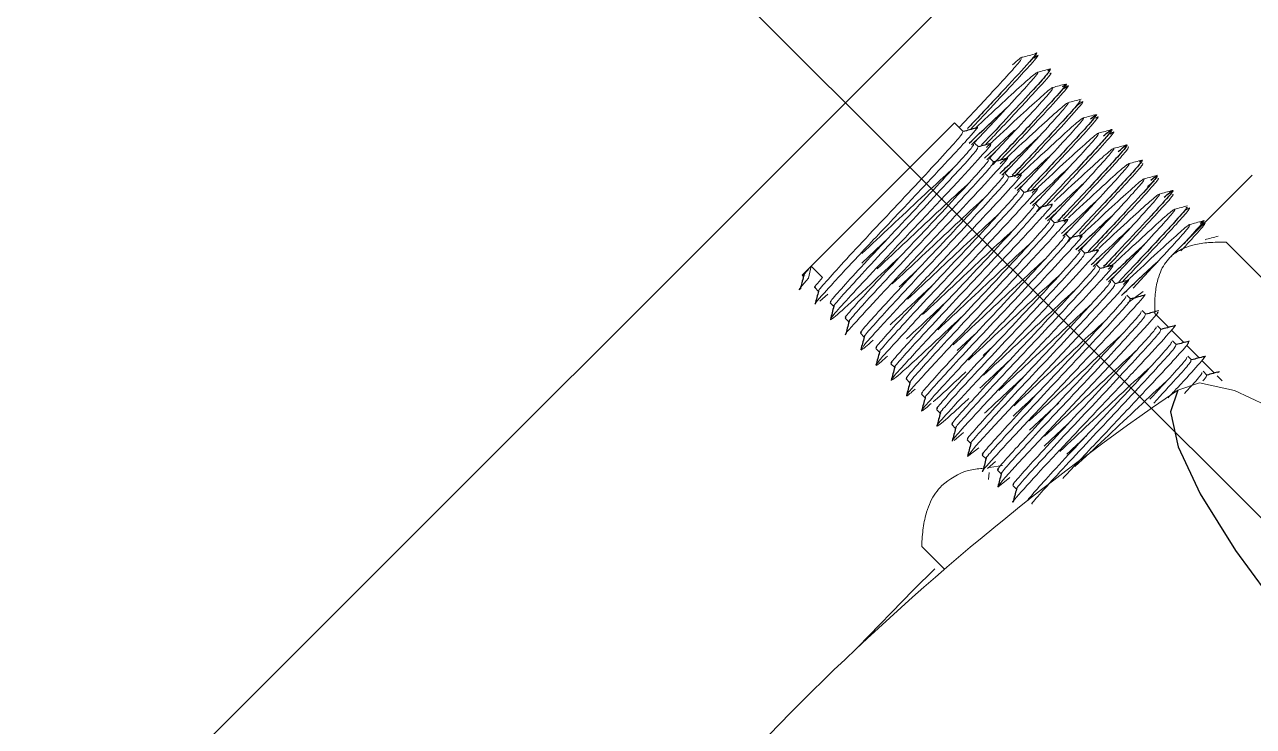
# Model space of a CAD drawing. Header units: millimetres. Extents: x -635 to 515, y -448 to 489.
# Drawn here: x -570.3 to -547.47, y 211.45 to 224.5 of the extents above; entities that cross this region are included whole.
import ezdxf

# ---------------------------------------------------------------- set-up
doc = ezdxf.new("R2010")
doc.units = ezdxf.units.MM

msp = doc.modelspace()

# ---------------------------------------------------------------- linework, layer by layer
msp.add_line((-515.448, 183.452), (-585.112, 253.117))
at = {"color": 144, "linetype": 'Continuous', "lineweight": 18}
for p, q in [((-530.297, 247.799), (-579.794, 198.301)), ((-552.459, 223.093), (-552.934, 222.584)), ((-552.176, 222.81), (-552.659, 222.292)), ((-552.705, 222.265), (-552.536, 222.424)), ((-551.893, 222.527), (-552.377, 222.009)), ((-551.61, 222.244), (-552.083, 221.738)), ((-551.327, 221.961), (-551.811, 221.444)), ((-551.045, 221.678), (-551.528, 221.161)), ((-547.489, 221.699), (-548.999, 220.189)), ((-551.857, 221.416), (-551.69, 221.573)), ((-549.433, 221.488), (-549.314, 221.589)), ((-551.574, 221.133), (-551.405, 221.293)), ((-550.762, 221.396), (-551.245, 220.878)), ((-551.291, 220.85), (-551.12, 221.012)), ((-550.479, 221.113), (-550.962, 220.595)), ((-550.196, 220.83), (-550.679, 220.312)), ((-554.745, 220.065), (-554.246, 220.534)), ((-551.008, 220.568), (-550.84, 220.726)), ((-549.913, 220.547), (-550.386, 220.041)), ((-550.726, 220.285), (-550.549, 220.452)), ((-546.235, 218.71), (-547.977, 220.452)), ((-550.443, 220.002), (-550.266, 220.169)), ((-549.63, 220.264), (-550.114, 219.747)), ((-555.686, 220.007), (-555.733, 219.784)), ((-555.473, 219.795), (-555.686, 220.007)), ((-550.16, 219.719), (-549.991, 219.879)), ((-549.348, 219.981), (-549.702, 219.602)), ((-555.521, 219.357), (-555.371, 219.49)), ((-549.8, 219.329), (-549.518, 219.54)), ((-549.041, 218.87), (-549.3, 219.129)), ((-552.968, 218.443), (-552.651, 218.741)), ((-548.758, 218.588), (-548.996, 218.825)), ((-552.487, 218.347), (-552.295, 218.527)), ((-548.475, 218.305), (-548.707, 218.536)), ((-548.192, 218.022), (-548.429, 218.258)), ((-548.13, 218.027), (-548.114, 218.03)), ((-548.05, 217.879), (-548.143, 217.973)), ((-551.629, 216.958), (-551.085, 217.47)), ((-553.026, 216.771), (-552.856, 216.917)), ((-551.357, 216.666), (-550.918, 217.079)), ((-552.408, 216.247), (-552.26, 216.379)), ((-552.127, 216.303), (-552.371, 216.268)), ((-552.386, 216.044), (-552.375, 216.175)), ((-553.207, 214.376), (-553.63, 214.799))]:
    msp.add_line(p, q, dxfattribs=at)
at = {"color": 7, "linetype": 'Continuous', "lineweight": 25}
for p, q in [((-551.286, 223.636), (-551.239, 223.675)), ((-555.85, 219.843), (-553.021, 222.672)), ((-552.858, 222.508), (-553.021, 222.672)), ((-552.463, 222.012), (-551.908, 222.536)), ((-552.575, 222.225), (-552.646, 222.296)), ((-552.292, 221.943), (-552.363, 222.013)), ((-552.01, 221.66), (-552.08, 221.73)), ((-551.727, 221.377), (-551.797, 221.448)), ((-551.444, 221.094), (-551.515, 221.165)), ((-551.161, 220.811), (-551.232, 220.882)), ((-550.878, 220.528), (-550.949, 220.599)), ((-550.595, 220.246), (-550.666, 220.316)), ((-555.85, 219.843), (-555.828, 219.821)), ((-550.313, 219.963), (-550.383, 220.033)), ((-555.616, 219.609), (-555.546, 219.54)), ((-550.03, 219.68), (-550.1, 219.751)), ((-555.887, 219.584), (-555.888, 219.579)), ((-549.747, 219.397), (-549.818, 219.468)), ((-555.333, 219.326), (-555.264, 219.257)), ((-549.464, 219.114), (-549.535, 219.185)), ((-555.05, 219.043), (-554.981, 218.974)), ((-554.767, 218.761), (-554.698, 218.691)), ((-549.181, 218.831), (-549.252, 218.902)), ((-554.484, 218.478), (-554.415, 218.408)), ((-548.898, 218.549), (-548.969, 218.619)), ((-548.615, 218.266), (-548.686, 218.336)), ((-554.202, 218.195), (-554.132, 218.125)), ((-548.333, 217.983), (-548.403, 218.054)), ((-553.919, 217.912), (-553.849, 217.843)), ((-553.636, 217.629), (-553.567, 217.56)), ((-553.353, 217.346), (-553.284, 217.277)), ((-553.07, 217.064), (-553.001, 216.994)), ((-552.787, 216.781), (-552.718, 216.711)), ((-552.505, 216.498), (-552.435, 216.428)), ((-552.222, 216.215), (-552.152, 216.146)), ((-551.939, 215.932), (-551.869, 215.863))]:
    msp.add_line(p, q, dxfattribs=at)
at = {"color": 144, "linetype": 'Continuous', "lineweight": 18, "flags": 128}
for points in [[(-549.811, 219.725), (-549.788, 219.741), (-549.982, 219.502), (-550.488, 218.953), (-551.194, 218.202), (-551.758, 217.605), (-552.271, 217.056), (-552.623, 216.67), (-552.781, 216.468), (-552.571, 216.634), (-552.571, 216.634)], [(-549.256, 219.15), (-549.236, 219.149), (-549.427, 218.925), (-549.941, 218.367), (-550.65, 217.614), (-551.363, 216.858), (-551.835, 216.349), (-552.127, 216.025), (-552.215, 215.902), (-551.994, 216.078), (-551.994, 216.078)], [(-546.326, 216.92), (-546.949, 217.291), (-547.821, 217.698), (-548.472, 217.838), (-548.873, 217.704)]]:
    msp.add_lwpolyline(points, dxfattribs=at)
at = {"color": 7, "linetype": 'Continuous', "lineweight": 25, "flags": 128}
for points in [[(-548.873, 217.704), (-549.006, 217.303), (-548.866, 216.653), (-548.459, 215.78), (-547.803, 214.725), (-546.926, 213.532), (-545.866, 212.254), (-544.671, 210.947), (-543.391, 209.668), (-542.084, 208.472), (-540.806, 207.413), (-539.613, 206.535), (-538.558, 205.879), (-537.686, 205.472), (-537.035, 205.332), (-536.634, 205.465)], [(-553.386, 214.383), (-553.78, 213.993), (-554.814, 212.928)]]:
    msp.add_lwpolyline(points, dxfattribs=at)
at = {"color": 144, "linetype": 'Continuous', "lineweight": 18}
msp.add_arc((-521.378, 177.419), 48.774, 124.3141, 145.6859, dxfattribs=at)
at = {"color": 7, "linetype": 'Continuous', "lineweight": 25}
for points, knots in [([(-551.519, 223.954), (-551.517, 223.956), (-551.445, 224.013), (-551.645, 223.782), (-552.087, 223.302), (-552.528, 222.831), (-552.752, 222.594), (-552.778, 222.566)], [0, 0, 0, 0, 0.010123, 0.35283, 0.689733, 0.963037, 1, 1, 1, 1]), ([(-551.25, 223.657), (-551.252, 223.645), (-551.255, 223.62), (-551.533, 223.313), (-551.961, 222.85), (-552.336, 222.452), (-552.516, 222.262)], [0, 0, 0, 0, 0.217446, 0.48046, 0.751845, 1, 1, 1, 1]), ([(-551.012, 223.346), (-550.985, 223.367), (-550.891, 223.44), (-551.074, 223.221), (-551.575, 222.677), (-552.064, 222.158), (-552.311, 221.896)], [0, 0, 0, 0, 0.1209257, 0.414668, 0.7043049, 1, 1, 1, 1]), ([(-550.687, 223.089), (-550.699, 223.063), (-550.72, 223.016), (-551.091, 222.613), (-551.514, 222.158), (-551.83, 221.823), (-551.95, 221.697)], [0, 0, 0, 0, 0.298508, 0.561187, 0.834745, 1, 1, 1, 1]), ([(-552.746, 222.295), (-552.497, 222.531), (-552.227, 222.787), (-552.045, 222.955), (-552.031, 222.967)], [0, 0, 0, 0, 0.924139, 1, 1, 1, 1]), ([(-550.497, 222.745), (-550.438, 222.791), (-550.32, 222.882), (-550.524, 222.638), (-550.971, 222.154), (-551.405, 221.69), (-551.648, 221.434), (-551.666, 221.414)], [0, 0, 0, 0, 0.246365, 0.490318, 0.731384, 0.97913, 1, 1, 1, 1]), ([(-552.62, 222.574), (-552.66, 222.563), (-552.74, 222.541), (-552.82, 222.52), (-552.859, 222.51)], [0, 0, 0, 0, 0.505071, 1, 1, 1, 1]), ([(-552.181, 221.729), (-552.145, 221.764), (-551.904, 221.991), (-551.627, 222.253), (-551.472, 222.396), (-551.464, 222.403)], [0, 0, 0, 0, 0.143304, 0.958706, 1, 1, 1, 1]), ([(-550.252, 222.428), (-550.218, 222.457), (-550.116, 222.547), (-550.08, 222.56), (-550.148, 222.464), (-550.349, 222.24), (-550.654, 221.909), (-551.043, 221.492), (-551.338, 221.179), (-551.485, 221.024)], [0, 0, 0, 0, 0.074999, 0.231012, 0.386889, 0.536682, 0.689555, 0.846325, 1, 1, 1, 1]), ([(-552.337, 222.291), (-552.377, 222.28), (-552.457, 222.259), (-552.537, 222.237), (-552.577, 222.227)], [0, 0, 0, 0, 0.504704, 1, 1, 1, 1]), ([(-549.981, 222.136), (-549.925, 222.184), (-549.811, 222.281), (-549.806, 222.258), (-549.925, 222.112), (-550.166, 221.848), (-550.505, 221.481), (-550.834, 221.13), (-551.042, 220.91), (-551.101, 220.848)], [0, 0, 0, 0, 0.15494, 0.314028, 0.470495, 0.621904, 0.779258, 0.938123, 1, 1, 1, 1]), ([(-552.054, 222.008), (-552.095, 221.997), (-552.174, 221.976), (-552.254, 221.954), (-552.294, 221.944)], [0, 0, 0, 0, 0.505332, 1, 1, 1, 1]), ([(-551.897, 221.446), (-551.753, 221.584), (-551.49, 221.832), (-551.282, 222.026), (-551.188, 222.112)], [0, 0, 0, 0, 0.55232, 1, 1, 1, 1]), ([(-549.585, 221.945), (-549.566, 221.96), (-549.507, 222.005), (-549.555, 221.933), (-549.716, 221.747), (-549.997, 221.442), (-550.366, 221.045), (-550.699, 220.691), (-550.894, 220.484), (-550.94, 220.436)], [0, 0, 0, 0, 0.086655, 0.261315, 0.430463, 0.598659, 0.773074, 0.946408, 1, 1, 1, 1]), ([(-551.772, 221.725), (-551.813, 221.714), (-551.892, 221.693), (-551.972, 221.672), (-552.011, 221.661)], [0, 0, 0, 0, 0.507153, 1, 1, 1, 1]), ([(-551.615, 221.164), (-551.571, 221.205), (-551.372, 221.394), (-551.117, 221.635), (-550.945, 221.794), (-550.9, 221.835)], [0, 0, 0, 0, 0.171829, 0.786495, 1, 1, 1, 1]), ([(-549.373, 221.608), (-549.311, 221.656), (-549.187, 221.753), (-549.383, 221.517), (-549.825, 221.039), (-550.261, 220.571), (-550.51, 220.309), (-550.535, 220.282)], [0, 0, 0, 0, 0.244496, 0.487233, 0.726385, 0.972638, 1, 1, 1, 1]), ([(-551.491, 221.442), (-551.531, 221.431), (-551.61, 221.41), (-551.689, 221.389), (-551.728, 221.378)], [0, 0, 0, 0, 0.509663, 1, 1, 1, 1]), ([(-551.332, 220.881), (-551.232, 220.976), (-550.978, 221.216), (-550.752, 221.428), (-550.614, 221.556)], [0, 0, 0, 0, 0.394977, 1, 1, 1, 1]), ([(-551.033, 220.613), (-550.88, 220.758), (-550.63, 220.995), (-550.418, 221.192), (-550.335, 221.269)], [0, 0, 0, 0, 0.610361, 1, 1, 1, 1]), ([(-549.125, 221.29), (-549.056, 221.348), (-548.894, 221.485), (-549.059, 221.28), (-549.451, 220.854), (-549.871, 220.402), (-550.161, 220.096), (-550.253, 219.999)], [0, 0, 0, 0, 0.199505, 0.472273, 0.681735, 0.899364, 1, 1, 1, 1]), ([(-551.209, 221.159), (-551.249, 221.148), (-551.328, 221.127), (-551.407, 221.106), (-551.445, 221.095)], [0, 0, 0, 0, 0.511298, 1, 1, 1, 1]), ([(-550.766, 220.315), (-550.628, 220.446), (-550.366, 220.694), (-550.156, 220.889), (-550.057, 220.981)], [0, 0, 0, 0, 0.527192, 1, 1, 1, 1]), ([(-548.715, 221.101), (-548.706, 221.104), (-548.679, 221.112), (-548.907, 220.855), (-549.354, 220.369), (-549.785, 219.913), (-549.97, 219.717)], [0, 0, 0, 0, 0.134577, 0.401506, 0.74324, 1, 1, 1, 1]), ([(-550.926, 220.876), (-550.966, 220.865), (-551.045, 220.844), (-551.124, 220.823), (-551.162, 220.813)], [0, 0, 0, 0, 0.511329, 1, 1, 1, 1]), ([(-548.456, 220.805), (-548.435, 220.822), (-548.336, 220.902), (-548.451, 220.762), (-548.694, 220.499), (-548.763, 220.425)], [0, 0, 0, 0, 0.159556, 0.760654, 1, 1, 1, 1]), ([(-550.642, 220.593), (-550.682, 220.582), (-550.762, 220.561), (-550.841, 220.54), (-550.879, 220.53)], [0, 0, 0, 0, 0.509922, 1, 1, 1, 1]), ([(-550.484, 220.032), (-550.418, 220.094), (-550.164, 220.335), (-549.937, 220.547), (-549.768, 220.705)], [0, 0, 0, 0, 0.256323, 1, 1, 1, 1]), ([(-550.358, 220.311), (-550.399, 220.3), (-550.478, 220.279), (-550.558, 220.257), (-550.597, 220.247)], [0, 0, 0, 0, 0.507877, 1, 1, 1, 1]), ([(-550.2, 219.749), (-549.958, 219.979), (-549.689, 220.234), (-549.505, 220.404), (-549.486, 220.421)], [0, 0, 0, 0, 0.897971, 1, 1, 1, 1]), ([(-549.918, 219.466), (-549.788, 219.59), (-549.529, 219.835), (-549.313, 220.035), (-549.206, 220.135)], [0, 0, 0, 0, 0.502114, 1, 1, 1, 1]), ([(-550.075, 220.028), (-550.115, 220.017), (-550.195, 219.996), (-550.274, 219.975), (-550.314, 219.964)], [0, 0, 0, 0, 0.506007, 1, 1, 1, 1]), ([(-555.824, 219.821), (-555.835, 219.78), (-555.855, 219.703), (-555.876, 219.625), (-555.886, 219.588)], [0, 0, 0, 0, 0.5189435, 1, 1, 1, 1]), ([(-549.791, 219.745), (-549.832, 219.734), (-549.911, 219.713), (-549.991, 219.692), (-550.031, 219.681)], [0, 0, 0, 0, 0.504911, 1, 1, 1, 1]), ([(-555.545, 219.545), (-555.556, 219.505), (-555.577, 219.424), (-555.599, 219.344), (-555.61, 219.303)], [0, 0, 0, 0, 0.499972, 1, 1, 1, 1]), ([(-549.508, 219.462), (-549.549, 219.452), (-549.629, 219.43), (-549.709, 219.409), (-549.748, 219.398)], [0, 0, 0, 0, 0.504752, 1, 1, 1, 1]), ([(-555.262, 219.262), (-555.273, 219.222), (-555.294, 219.141), (-555.316, 219.06), (-555.327, 219.02)], [0, 0, 0, 0, 0.499968, 1, 1, 1, 1]), ([(-549.226, 219.179), (-549.266, 219.169), (-549.346, 219.147), (-549.426, 219.126), (-549.465, 219.115)], [0, 0, 0, 0, 0.505616, 1, 1, 1, 1]), ([(-554.98, 218.978), (-554.99, 218.938), (-555.012, 218.857), (-555.033, 218.777), (-555.044, 218.736)], [0, 0, 0, 0, 0.499966, 1, 1, 1, 1]), ([(-554.697, 218.695), (-554.708, 218.654), (-554.729, 218.574), (-554.751, 218.493), (-554.762, 218.453)], [0, 0, 0, 0, 0.499966, 1, 1, 1, 1]), ([(-548.944, 218.896), (-548.985, 218.886), (-549.064, 218.864), (-549.143, 218.843), (-549.182, 218.833)], [0, 0, 0, 0, 0.507735, 1, 1, 1, 1]), ([(-548.662, 218.613), (-548.703, 218.602), (-548.782, 218.581), (-548.861, 218.56), (-548.9, 218.55)], [0, 0, 0, 0, 0.510094, 1, 1, 1, 1]), ([(-554.414, 218.411), (-554.425, 218.371), (-554.447, 218.29), (-554.468, 218.209), (-554.479, 218.169)], [0, 0, 0, 0, 0.499968, 1, 1, 1, 1]), ([(-548.38, 218.33), (-548.42, 218.319), (-548.499, 218.298), (-548.578, 218.277), (-548.617, 218.267)], [0, 0, 0, 0, 0.511454, 1, 1, 1, 1]), ([(-554.132, 218.128), (-554.142, 218.087), (-554.164, 218.007), (-554.185, 217.926), (-554.196, 217.886)], [0, 0, 0, 0, 0.499972, 1, 1, 1, 1]), ([(-548.097, 218.047), (-548.137, 218.037), (-548.216, 218.015), (-548.295, 217.994), (-548.334, 217.984)], [0, 0, 0, 0, 0.511122, 1, 1, 1, 1]), ([(-553.849, 217.845), (-553.859, 217.805), (-553.881, 217.724), (-553.903, 217.643), (-553.913, 217.603)], [0, 0, 0, 0, 0.499976, 1, 1, 1, 1]), ([(-553.566, 217.563), (-553.576, 217.523), (-553.598, 217.442), (-553.62, 217.361), (-553.63, 217.321)], [0, 0, 0, 0, 0.499979, 1, 1, 1, 1]), ([(-553.283, 217.281), (-553.293, 217.241), (-553.315, 217.16), (-553.336, 217.08), (-553.347, 217.039)], [0, 0, 0, 0, 0.499979, 1, 1, 1, 1]), ([(-552.999, 216.999), (-553.01, 216.959), (-553.032, 216.878), (-553.053, 216.798), (-553.064, 216.757)], [0, 0, 0, 0, 0.499975, 1, 1, 1, 1]), ([(-552.716, 216.717), (-552.727, 216.676), (-552.749, 216.596), (-552.77, 216.515), (-552.781, 216.475)], [0, 0, 0, 0, 0.499971, 1, 1, 1, 1]), ([(-552.434, 216.433), (-552.445, 216.393), (-552.466, 216.312), (-552.488, 216.232), (-552.498, 216.191)], [0, 0, 0, 0, 0.499967, 1, 1, 1, 1]), ([(-552.151, 216.15), (-552.162, 216.109), (-552.184, 216.029), (-552.205, 215.948), (-552.216, 215.908)], [0, 0, 0, 0, 0.499965, 1, 1, 1, 1]), ([(-551.869, 215.866), (-551.879, 215.826), (-551.901, 215.745), (-551.923, 215.664), (-551.933, 215.624)], [0, 0, 0, 0, 0.499966, 1, 1, 1, 1])]:
    msp.add_open_spline(points, degree=3, knots=knots, dxfattribs=at)
at = {"color": 144, "linetype": 'Continuous', "lineweight": 18}
for points, knots in [([(-551.546, 223.872), (-551.52, 223.893), (-551.414, 223.981), (-551.552, 223.812), (-551.883, 223.449), (-552.289, 223.012), (-552.6, 222.682), (-552.726, 222.549)], [0, 0, 0, 0, 0.094147, 0.387029, 0.609871, 0.842006, 1, 1, 1, 1]), ([(-551.513, 223.955), (-551.553, 223.944), (-551.634, 223.923), (-551.714, 223.901), (-551.754, 223.891)], [0, 0, 0, 0, 0.500007, 1, 1, 1, 1]), ([(-551.777, 223.868), (-551.787, 223.847), (-551.805, 223.807), (-552.07, 223.514), (-552.328, 223.235), (-552.459, 223.093)], [0, 0, 0, 0, 0.338929, 0.663062, 1, 1, 1, 1]), ([(-552.636, 222.569), (-552.602, 222.601), (-552.374, 222.815), (-552.002, 223.16), (-551.626, 223.502), (-551.446, 223.647), (-551.486, 223.568), (-551.734, 223.289), (-552.027, 222.971), (-552.176, 222.81)], [0, 0, 0, 0, 0.029115, 0.193646, 0.353981, 0.514317, 0.678848, 0.836891, 1, 1, 1, 1]), ([(-551.247, 223.589), (-551.232, 223.596), (-551.189, 223.616), (-551.551, 223.22), (-552.036, 222.696), (-552.372, 222.342), (-552.446, 222.263)], [0, 0, 0, 0, 0.177737, 0.531003, 0.895998, 1, 1, 1, 1]), ([(-551.237, 223.676), (-551.277, 223.665), (-551.358, 223.644), (-551.438, 223.622), (-551.479, 223.611)], [0, 0, 0, 0, 0.500028, 1, 1, 1, 1]), ([(-552.429, 222.215), (-552.369, 222.271), (-552.116, 222.51), (-551.718, 222.877), (-551.343, 223.219), (-551.163, 223.365), (-551.203, 223.286), (-551.451, 223.006), (-551.744, 222.688), (-551.893, 222.527)], [0, 0, 0, 0, 0.049709, 0.21075, 0.367685, 0.524619, 0.68566, 0.840351, 1, 1, 1, 1]), ([(-550.98, 223.308), (-550.953, 223.329), (-550.864, 223.402), (-550.985, 223.247), (-551.4, 222.793), (-551.889, 222.269), (-552.158, 221.985), (-552.167, 221.975)], [0, 0, 0, 0, 0.107005, 0.358774, 0.668078, 0.987896, 1, 1, 1, 1]), ([(-550.954, 223.393), (-550.994, 223.382), (-551.075, 223.361), (-551.155, 223.339), (-551.196, 223.329)], [0, 0, 0, 0, 0.500032, 1, 1, 1, 1]), ([(-552.172, 221.908), (-552.103, 221.973), (-551.841, 222.22), (-551.435, 222.595), (-551.06, 222.936), (-550.88, 223.082), (-550.92, 223.003), (-551.168, 222.723), (-551.461, 222.405), (-551.61, 222.244)], [0, 0, 0, 0, 0.056462, 0.216358, 0.372178, 0.527997, 0.687893, 0.841486, 1, 1, 1, 1]), ([(-550.764, 222.976), (-550.692, 223.032), (-550.55, 223.143), (-550.829, 222.823), (-551.313, 222.3), (-551.704, 221.883), (-551.908, 221.667), (-551.909, 221.666)], [0, 0, 0, 0, 0.280702, 0.55619, 0.775964, 0.998415, 1, 1, 1, 1]), ([(-550.67, 223.111), (-550.71, 223.1), (-550.791, 223.078), (-550.872, 223.057), (-550.912, 223.046)], [0, 0, 0, 0, 0.500034, 1, 1, 1, 1]), ([(-550.386, 222.828), (-550.426, 222.817), (-550.507, 222.796), (-550.588, 222.774), (-550.628, 222.763)], [0, 0, 0, 0, 0.500034, 1, 1, 1, 1]), ([(-552.62, 222.573), (-552.62, 222.574), (-552.541, 222.637), (-552.706, 222.444), (-553.062, 222.055), (-553.572, 221.507), (-554.209, 220.834), (-554.902, 220.1), (-555.421, 219.535), (-555.645, 219.284), (-555.606, 219.307), (-555.605, 219.308)], [0, 0, 0, 0, 0.000113, 0.1580312, 0.2786886, 0.4042698, 0.5267013, 0.6825023, 0.8399674, 0.9945028, 1, 1, 1, 1]), ([(-551.863, 221.649), (-551.804, 221.706), (-551.55, 221.944), (-551.153, 222.312), (-550.777, 222.653), (-550.597, 222.799), (-550.638, 222.72), (-550.885, 222.44), (-551.179, 222.123), (-551.327, 221.961)], [0, 0, 0, 0, 0.049709, 0.21075, 0.367685, 0.524619, 0.68566, 0.840351, 1, 1, 1, 1]), ([(-550.4, 222.76), (-550.369, 222.779), (-550.302, 222.818), (-550.587, 222.496), (-551.065, 221.979), (-551.451, 221.57), (-551.598, 221.415)], [0, 0, 0, 0, 0.247555, 0.532681, 0.82334, 1, 1, 1, 1]), ([(-552.874, 222.497), (-552.873, 222.487), (-552.87, 222.466), (-553.123, 222.182), (-553.414, 221.867), (-553.562, 221.707)], [0, 0, 0, 0, 0.310879, 0.650006, 1, 1, 1, 1]), ([(-551.58, 221.367), (-551.521, 221.423), (-551.267, 221.661), (-550.87, 222.029), (-550.494, 222.37), (-550.314, 222.516), (-550.355, 222.437), (-550.602, 222.157), (-550.896, 221.84), (-551.045, 221.678)], [0, 0, 0, 0, 0.049709, 0.21075, 0.367685, 0.524619, 0.68566, 0.840351, 1, 1, 1, 1]), ([(-550.129, 222.458), (-550.101, 222.48), (-550.006, 222.556), (-550.188, 222.34), (-550.637, 221.853), (-551.082, 221.376), (-551.322, 221.123), (-551.329, 221.116)], [0, 0, 0, 0, 0.1199456, 0.411273, 0.6973496, 0.9917719, 1, 1, 1, 1]), ([(-550.103, 222.545), (-550.143, 222.535), (-550.224, 222.513), (-550.304, 222.492), (-550.345, 222.481)], [0, 0, 0, 0, 0.500032, 1, 1, 1, 1]), ([(-552.367, 222.261), (-552.354, 222.267), (-552.317, 222.286), (-552.529, 222.043), (-553.015, 221.516), (-553.748, 220.737), (-554.45, 219.997), (-554.966, 219.441), (-555.275, 219.101), (-555.374, 218.962), (-555.163, 219.132), (-554.666, 219.59), (-554.225, 220.005), (-554.038, 220.181)], [0, 0, 0, 0, 0.044996, 0.12944, 0.236633, 0.345183, 0.451541, 0.538019, 0.621084, 0.706671, 0.814872, 0.92156, 1, 1, 1, 1]), ([(-552.667, 222.276), (-552.666, 222.266), (-552.666, 222.245), (-552.912, 221.969), (-553.202, 221.654), (-553.35, 221.494)], [0, 0, 0, 0, 0.280079, 0.634363, 1, 1, 1, 1]), ([(-552.591, 222.214), (-552.59, 222.204), (-552.588, 222.183), (-552.84, 221.899), (-553.131, 221.584), (-553.279, 221.424)], [0, 0, 0, 0, 0.309884, 0.6495, 1, 1, 1, 1]), ([(-552.423, 221.982), (-552.391, 222.012), (-552.33, 222.07), (-552.275, 222.121), (-552.25, 222.145)], [0, 0, 0, 0, 0.529398, 1, 1, 1, 1]), ([(-551.162, 221.211), (-551.148, 221.224), (-550.941, 221.419), (-550.588, 221.745), (-550.211, 222.088), (-550.031, 222.233), (-550.072, 222.154), (-550.32, 221.875), (-550.613, 221.557), (-550.762, 221.396)], [0, 0, 0, 0, 0.012408, 0.17977, 0.342865, 0.505959, 0.673321, 0.834085, 1, 1, 1, 1]), ([(-549.793, 222.224), (-549.789, 222.216), (-549.78, 222.202), (-550.036, 221.914), (-550.451, 221.465), (-550.83, 221.063), (-550.999, 220.884)], [0, 0, 0, 0, 0.247007, 0.48479, 0.770533, 1, 1, 1, 1]), ([(-549.819, 222.263), (-549.86, 222.252), (-549.94, 222.23), (-550.021, 222.209), (-550.061, 222.198)], [0, 0, 0, 0, 0.500028, 1, 1, 1, 1]), ([(-552.061, 222.002), (-552.058, 222.004), (-551.978, 222.068), (-552.164, 221.851), (-552.592, 221.385), (-553.182, 220.754), (-553.775, 220.129), (-554.392, 219.474), (-554.861, 218.963), (-555.096, 218.7), (-555.041, 218.739), (-555.04, 218.74)], [0, 0, 0, 0, 0.005586, 0.1627737, 0.3165491, 0.4417098, 0.5619685, 0.6856905, 0.8423929, 0.9966236, 1, 1, 1, 1]), ([(-552.384, 221.993), (-552.383, 221.983), (-552.383, 221.962), (-552.629, 221.686), (-552.92, 221.371), (-553.067, 221.212)], [0, 0, 0, 0, 0.280079, 0.634363, 1, 1, 1, 1]), ([(-552.308, 221.932), (-552.307, 221.922), (-552.304, 221.901), (-552.557, 221.617), (-552.849, 221.301), (-552.996, 221.141)], [0, 0, 0, 0, 0.311746, 0.650446, 1, 1, 1, 1]), ([(-550.901, 220.908), (-550.88, 220.928), (-550.665, 221.13), (-550.305, 221.462), (-549.928, 221.805), (-549.749, 221.95), (-549.789, 221.871), (-550.037, 221.592), (-550.33, 221.274), (-550.479, 221.113)], [0, 0, 0, 0, 0.01855, 0.184871, 0.346951, 0.509031, 0.675353, 0.835116, 1, 1, 1, 1]), ([(-549.527, 221.915), (-549.52, 221.914), (-549.5, 221.913), (-549.788, 221.594), (-550.235, 221.11), (-550.585, 220.74), (-550.701, 220.617)], [0, 0, 0, 0, 0.1697, 0.496274, 0.831995, 1, 1, 1, 1]), ([(-549.537, 221.98), (-549.577, 221.969), (-549.658, 221.947), (-549.738, 221.926), (-549.779, 221.915)], [0, 0, 0, 0, 0.500024, 1, 1, 1, 1]), ([(-553.562, 221.707), (-553.731, 221.525), (-554.065, 221.167), (-554.617, 220.583), (-555.099, 220.063), (-555.42, 219.707), (-555.569, 219.535), (-555.54, 219.551), (-555.538, 219.552)], [0, 0, 0, 0, 0.199834, 0.393463, 0.59504, 0.791477, 0.987913, 1, 1, 1, 1]), ([(-554.743, 220.242), (-554.561, 220.412), (-554.202, 220.747), (-553.627, 221.29), (-553.215, 221.673), (-553.07, 221.804), (-553.044, 221.827)], [0, 0, 0, 0, 0.313103, 0.616484, 0.932317, 1, 1, 1, 1]), ([(-551.811, 221.686), (-551.794, 221.696), (-551.746, 221.723), (-551.992, 221.446), (-552.475, 220.924), (-553.123, 220.234), (-553.802, 219.52), (-554.36, 218.918), (-554.713, 218.534), (-554.725, 218.499), (-554.73, 218.485)], [0, 0, 0, 0, 0.072879, 0.209954, 0.348904, 0.489023, 0.625126, 0.766383, 0.902429, 1, 1, 1, 1]), ([(-552.101, 221.71), (-552.101, 221.701), (-552.1, 221.679), (-552.346, 221.404), (-552.637, 221.089), (-552.784, 220.929)], [0, 0, 0, 0, 0.280079, 0.634363, 1, 1, 1, 1]), ([(-552.14, 221.699), (-552.089, 221.747), (-552.028, 221.806), (-551.974, 221.856), (-551.964, 221.865)], [0, 0, 0, 0, 0.820951, 1, 1, 1, 1]), ([(-549.255, 221.697), (-549.295, 221.686), (-549.375, 221.664), (-549.456, 221.643), (-549.496, 221.632)], [0, 0, 0, 0, 0.500021, 1, 1, 1, 1]), ([(-553.35, 221.494), (-553.519, 221.313), (-553.852, 220.955), (-554.405, 220.37), (-554.885, 219.852), (-555.212, 219.491), (-555.359, 219.318), (-555.32, 219.342), (-555.312, 219.347)], [0, 0, 0, 0, 0.192813, 0.379638, 0.574132, 0.763667, 0.953202, 1, 1, 1, 1]), ([(-551.5, 221.432), (-551.495, 221.436), (-551.458, 221.462), (-551.52, 221.38), (-551.688, 221.188), (-551.978, 220.873), (-552.354, 220.469), (-552.784, 220.011), (-553.23, 219.542), (-553.655, 219.09), (-554.024, 218.693), (-554.299, 218.392), (-554.464, 218.203), (-554.494, 218.146), (-554.424, 218.192), (-554.305, 218.3), (-554.266, 218.335)], [0, 0, 0, 0, 0.013166, 0.093561, 0.171138, 0.249007, 0.329476, 0.409141, 0.485815, 0.565092, 0.645658, 0.724087, 0.801187, 0.88138, 0.961502, 1, 1, 1, 1]), ([(-554.46, 219.96), (-554.278, 220.129), (-553.919, 220.464), (-553.344, 221.007), (-552.932, 221.39), (-552.787, 221.521), (-552.761, 221.545)], [0, 0, 0, 0, 0.313103, 0.616484, 0.932317, 1, 1, 1, 1]), ([(-552.024, 221.65), (-552.023, 221.64), (-552.02, 221.619), (-552.274, 221.334), (-552.566, 221.018), (-552.714, 220.858)], [0, 0, 0, 0, 0.316405, 0.652812, 1, 1, 1, 1]), ([(-550.699, 220.549), (-550.65, 220.595), (-550.408, 220.823), (-550.021, 221.18), (-549.646, 221.522), (-549.466, 221.668), (-549.506, 221.589), (-549.754, 221.309), (-550.047, 220.991), (-550.196, 220.83)], [0, 0, 0, 0, 0.040838, 0.203382, 0.361782, 0.520181, 0.682725, 0.838861, 1, 1, 1, 1]), ([(-549.241, 221.635), (-549.234, 221.636), (-549.214, 221.638), (-549.403, 221.423), (-549.763, 221.032), (-550.148, 220.619), (-550.4, 220.353), (-550.466, 220.283)], [0, 0, 0, 0, 0.1425622, 0.3951177, 0.6472363, 0.9072318, 1, 1, 1, 1]), ([(-553.279, 221.424), (-553.448, 221.242), (-553.782, 220.884), (-554.334, 220.3), (-554.816, 219.78), (-555.137, 219.424), (-555.286, 219.253), (-555.257, 219.268), (-555.255, 219.269)], [0, 0, 0, 0, 0.199637, 0.393074, 0.594452, 0.790694, 0.986937, 1, 1, 1, 1]), ([(-553.067, 221.212), (-553.236, 221.03), (-553.57, 220.672), (-554.122, 220.088), (-554.603, 219.569), (-554.929, 219.208), (-555.076, 219.036), (-555.037, 219.059), (-555.03, 219.064)], [0, 0, 0, 0, 0.192813, 0.379638, 0.574132, 0.763667, 0.953202, 1, 1, 1, 1]), ([(-554.178, 219.677), (-553.995, 219.847), (-553.636, 220.181), (-553.061, 220.725), (-552.649, 221.107), (-552.504, 221.238), (-552.478, 221.262)], [0, 0, 0, 0, 0.313103, 0.616484, 0.932317, 1, 1, 1, 1]), ([(-551.818, 221.427), (-551.818, 221.418), (-551.817, 221.396), (-552.063, 221.121), (-552.354, 220.806), (-552.501, 220.646)], [0, 0, 0, 0, 0.280079, 0.634363, 1, 1, 1, 1]), ([(-551.741, 221.369), (-551.739, 221.359), (-551.736, 221.338), (-551.991, 221.051), (-552.283, 220.735), (-552.431, 220.575)], [0, 0, 0, 0, 0.321709, 0.655506, 1, 1, 1, 1]), ([(-550.341, 220.337), (-550.318, 220.359), (-550.101, 220.562), (-549.739, 220.897), (-549.363, 221.239), (-549.183, 221.385), (-549.223, 221.306), (-549.471, 221.026), (-549.764, 220.708), (-549.913, 220.547)], [0, 0, 0, 0, 0.020111, 0.186168, 0.34799, 0.509813, 0.675869, 0.835379, 1, 1, 1, 1]), ([(-548.969, 221.342), (-548.96, 221.343), (-548.934, 221.347), (-549.239, 221.011), (-549.701, 220.511), (-550.06, 220.13), (-550.183, 220)], [0, 0, 0, 0, 0.172703, 0.495154, 0.827338, 1, 1, 1, 1]), ([(-548.973, 221.414), (-549.013, 221.403), (-549.094, 221.381), (-549.174, 221.36), (-549.215, 221.349)], [0, 0, 0, 0, 0.500021, 1, 1, 1, 1]), ([(-552.996, 221.141), (-553.166, 220.959), (-553.499, 220.601), (-554.051, 220.017), (-554.533, 219.497), (-554.854, 219.141), (-555.003, 218.969), (-554.973, 218.986), (-554.971, 218.987)], [0, 0, 0, 0, 0.199055, 0.391929, 0.59272, 0.788391, 0.984062, 1, 1, 1, 1]), ([(-551.226, 221.142), (-551.215, 221.147), (-551.185, 221.163), (-551.284, 221.041), (-551.499, 220.802), (-551.823, 220.452), (-552.224, 220.023), (-552.664, 219.557), (-553.106, 219.091), (-553.515, 218.654), (-553.855, 218.287), (-554.085, 218.033), (-554.198, 217.9), (-554.184, 217.901), (-554.18, 217.902)], [0, 0, 0, 0, 0.050989, 0.143692, 0.23286, 0.324924, 0.418604, 0.509912, 0.59946, 0.692633, 0.785843, 0.875446, 0.966676, 1, 1, 1, 1]), ([(-553.895, 219.394), (-553.712, 219.564), (-553.353, 219.898), (-552.778, 220.442), (-552.367, 220.824), (-552.221, 220.956), (-552.195, 220.979)], [0, 0, 0, 0, 0.313103, 0.616484, 0.932317, 1, 1, 1, 1]), ([(-551.535, 221.144), (-551.535, 221.135), (-551.534, 221.113), (-551.781, 220.838), (-552.071, 220.523), (-552.219, 220.363)], [0, 0, 0, 0, 0.280079, 0.634363, 1, 1, 1, 1]), ([(-551.457, 221.087), (-551.456, 221.077), (-551.452, 221.056), (-551.709, 220.768), (-552, 220.453), (-552.148, 220.292)], [0, 0, 0, 0, 0.32469, 0.65702, 1, 1, 1, 1]), ([(-550.166, 219.952), (-550.106, 220.009), (-549.853, 220.247), (-549.456, 220.614), (-549.08, 220.956), (-548.9, 221.102), (-548.941, 221.023), (-549.188, 220.743), (-549.481, 220.425), (-549.63, 220.264)], [0, 0, 0, 0, 0.049709, 0.21075, 0.367685, 0.524619, 0.68566, 0.840351, 1, 1, 1, 1]), ([(-548.715, 221.054), (-548.68, 221.078), (-548.609, 221.126), (-548.767, 220.934), (-549.098, 220.574), (-549.5, 220.141), (-549.793, 219.831), (-549.9, 219.718)], [0, 0, 0, 0, 0.220762, 0.438792, 0.651255, 0.872423, 1, 1, 1, 1]), ([(-548.691, 221.13), (-548.731, 221.12), (-548.812, 221.098), (-548.892, 221.077), (-548.933, 221.066)], [0, 0, 0, 0, 0.500025, 1, 1, 1, 1]), ([(-552.784, 220.929), (-552.953, 220.747), (-553.287, 220.389), (-553.839, 219.805), (-554.32, 219.286), (-554.646, 218.926), (-554.793, 218.753), (-554.754, 218.776), (-554.747, 218.781)], [0, 0, 0, 0, 0.192813, 0.379638, 0.574132, 0.763667, 0.953202, 1, 1, 1, 1]), ([(-552.714, 220.858), (-552.883, 220.676), (-553.216, 220.319), (-553.769, 219.734), (-554.25, 219.214), (-554.572, 218.858), (-554.72, 218.686), (-554.69, 218.703), (-554.687, 218.705)], [0, 0, 0, 0, 0.198305, 0.390453, 0.590488, 0.785422, 0.980356, 1, 1, 1, 1]), ([(-550.99, 220.827), (-550.967, 220.846), (-550.897, 220.903), (-550.924, 220.852), (-551.063, 220.687), (-551.325, 220.402), (-551.679, 220.02), (-552.099, 219.572), (-552.544, 219.103), (-552.978, 218.643), (-553.367, 218.227), (-553.669, 217.897), (-553.867, 217.677), (-553.932, 217.584), (-553.894, 217.599), (-553.789, 217.691), (-553.754, 217.721)], [0, 0, 0, 0, 0.038502, 0.116955, 0.193518, 0.268434, 0.346403, 0.424503, 0.499614, 0.5759, 0.654326, 0.731557, 0.806193, 0.883704, 0.962059, 1, 1, 1, 1]), ([(-551.252, 220.861), (-551.252, 220.852), (-551.252, 220.831), (-551.498, 220.555), (-551.788, 220.24), (-551.936, 220.08)], [0, 0, 0, 0, 0.280079, 0.634363, 1, 1, 1, 1]), ([(-551.175, 220.804), (-551.173, 220.794), (-551.169, 220.773), (-551.426, 220.486), (-551.717, 220.17), (-551.865, 220.009)], [0, 0, 0, 0, 0.324678, 0.657014, 1, 1, 1, 1]), ([(-549.883, 219.669), (-549.824, 219.726), (-549.57, 219.964), (-549.173, 220.332), (-548.797, 220.673), (-548.617, 220.819), (-548.658, 220.74), (-548.905, 220.46), (-549.199, 220.143), (-549.348, 219.981)], [0, 0, 0, 0, 0.049709, 0.21075, 0.367685, 0.524619, 0.68566, 0.840351, 1, 1, 1, 1]), ([(-548.426, 220.77), (-548.4, 220.789), (-548.323, 220.846), (-548.447, 220.692), (-548.704, 220.413), (-548.815, 220.293)], [0, 0, 0, 0, 0.224962, 0.666406, 1, 1, 1, 1]), ([(-548.408, 220.848), (-548.449, 220.837), (-548.529, 220.815), (-548.61, 220.794), (-548.65, 220.783)], [0, 0, 0, 0, 0.500029, 1, 1, 1, 1]), ([(-552.501, 220.646), (-552.671, 220.464), (-553.004, 220.106), (-553.557, 219.522), (-554.037, 219.003), (-554.363, 218.643), (-554.511, 218.47), (-554.472, 218.494), (-554.464, 218.498)], [0, 0, 0, 0, 0.192813, 0.379638, 0.574132, 0.763667, 0.953202, 1, 1, 1, 1]), ([(-552.431, 220.575), (-552.6, 220.393), (-552.933, 220.036), (-553.486, 219.451), (-553.967, 218.932), (-554.29, 218.575), (-554.438, 218.403), (-554.406, 218.421), (-554.403, 218.423)], [0, 0, 0, 0, 0.197642, 0.389147, 0.588512, 0.782793, 0.977075, 1, 1, 1, 1]), ([(-550.68, 220.555), (-550.663, 220.565), (-550.611, 220.597), (-550.85, 220.326), (-551.327, 219.81), (-551.973, 219.122), (-552.651, 218.41), (-553.224, 217.793), (-553.585, 217.396), (-553.686, 217.257), (-553.523, 217.396), (-553.451, 217.458)], [0, 0, 0, 0, 0.062162, 0.181189, 0.301477, 0.423095, 0.541017, 0.663493, 0.781545, 0.902977, 1, 1, 1, 1]), ([(-553.612, 219.111), (-553.43, 219.281), (-553.071, 219.615), (-552.495, 220.159), (-552.084, 220.541), (-551.938, 220.673), (-551.913, 220.696)], [0, 0, 0, 0, 0.313103, 0.616484, 0.932317, 1, 1, 1, 1]), ([(-550.969, 220.579), (-550.969, 220.569), (-550.969, 220.548), (-551.215, 220.272), (-551.505, 219.957), (-551.653, 219.797)], [0, 0, 0, 0, 0.280079, 0.634363, 1, 1, 1, 1]), ([(-550.892, 220.521), (-550.891, 220.51), (-550.887, 220.49), (-551.143, 220.203), (-551.434, 219.887), (-551.582, 219.727)], [0, 0, 0, 0, 0.322027, 0.655667, 1, 1, 1, 1]), ([(-548.125, 220.565), (-548.165, 220.554), (-548.246, 220.533), (-548.327, 220.511), (-548.367, 220.5)], [0, 0, 0, 0, 0.500033, 1, 1, 1, 1]), ([(-552.219, 220.363), (-552.388, 220.181), (-552.721, 219.824), (-553.274, 219.239), (-553.754, 218.72), (-554.08, 218.36), (-554.228, 218.187), (-554.189, 218.211), (-554.181, 218.216)], [0, 0, 0, 0, 0.192813, 0.379638, 0.574132, 0.763667, 0.953202, 1, 1, 1, 1]), ([(-552.148, 220.292), (-552.317, 220.111), (-552.65, 219.753), (-553.203, 219.168), (-553.684, 218.649), (-554.007, 218.292), (-554.155, 218.12), (-554.123, 218.138), (-554.119, 218.14)], [0, 0, 0, 0, 0.197316, 0.388506, 0.587542, 0.781504, 0.975466, 1, 1, 1, 1]), ([(-550.385, 220.284), (-550.373, 220.294), (-550.291, 220.358), (-550.501, 220.115), (-550.965, 219.613), (-551.568, 218.969), (-552.164, 218.342), (-552.759, 217.707), (-553.234, 217.192), (-553.415, 216.967), (-553.207, 217.133), (-552.94, 217.376), (-552.76, 217.544), (-552.757, 217.547)], [0, 0, 0, 0, 0.02062, 0.141062, 0.26021, 0.356427, 0.448855, 0.544706, 0.664676, 0.784289, 0.905249, 0.998136, 1, 1, 1, 1]), ([(-553.329, 218.828), (-553.147, 218.998), (-552.788, 219.333), (-552.213, 219.876), (-551.801, 220.259), (-551.655, 220.39), (-551.63, 220.413)], [0, 0, 0, 0, 0.313103, 0.616484, 0.932317, 1, 1, 1, 1]), ([(-550.687, 220.296), (-550.686, 220.286), (-550.686, 220.265), (-550.932, 219.989), (-551.222, 219.674), (-551.37, 219.514)], [0, 0, 0, 0, 0.2800795, 0.6343631, 1, 1, 1, 1]), ([(-549.018, 220.17), (-548.999, 220.188), (-548.96, 220.224), (-548.895, 220.271), (-548.823, 220.313), (-548.745, 220.349), (-548.661, 220.38), (-548.519, 220.42), (-548.296, 220.454), (-548.087, 220.453), (-547.977, 220.452)], [0, 0, 0, 0, 0.08073, 0.16225, 0.244748, 0.328409, 0.413407, 0.499909, 0.738959, 1, 1, 1, 1]), ([(-551.936, 220.08), (-552.105, 219.898), (-552.438, 219.541), (-552.991, 218.956), (-553.471, 218.437), (-553.797, 218.077), (-553.945, 217.904), (-553.906, 217.928), (-553.898, 217.933)], [0, 0, 0, 0, 0.192813, 0.379638, 0.574132, 0.763667, 0.953202, 1, 1, 1, 1]), ([(-553.046, 218.545), (-552.864, 218.715), (-552.505, 219.05), (-551.93, 219.593), (-551.518, 219.976), (-551.373, 220.107), (-551.347, 220.13)], [0, 0, 0, 0, 0.313103, 0.616484, 0.932317, 1, 1, 1, 1]), ([(-550.61, 220.236), (-550.609, 220.226), (-550.606, 220.205), (-550.86, 219.92), (-551.151, 219.604), (-551.299, 219.444)], [0, 0, 0, 0, 0.317798, 0.65352, 1, 1, 1, 1]), ([(-549.3, 219.129), (-549.301, 219.186), (-549.303, 219.296), (-549.296, 219.451), (-549.28, 219.593), (-549.25, 219.744), (-549.201, 219.898), (-549.124, 220.05), (-549.053, 220.13), (-549.018, 220.17)], [0, 0, 0, 0, 0.13319, 0.260714, 0.382822, 0.499797, 0.671307, 0.837561, 1, 1, 1, 1]), ([(-555.686, 220.007), (-555.77, 219.91), (-555.873, 219.791), (-555.812, 219.836), (-555.802, 219.844)], [0, 0, 0, 0, 0.825052, 1, 1, 1, 1]), ([(-554.047, 219.623), (-554.032, 219.637), (-553.943, 219.721), (-553.831, 219.827), (-553.738, 219.915)], [0, 0, 0, 0, 0.167552, 1, 1, 1, 1]), ([(-551.865, 220.009), (-552.034, 219.828), (-552.368, 219.47), (-552.92, 218.886), (-553.401, 218.366), (-553.724, 218.009), (-553.872, 217.837), (-553.84, 217.855), (-553.837, 217.857)], [0, 0, 0, 0, 0.197433, 0.388736, 0.58789, 0.781967, 0.976043, 1, 1, 1, 1]), ([(-550.077, 220.026), (-550.083, 220.007), (-550.096, 219.97), (-550.399, 219.636), (-550.899, 219.097), (-551.594, 218.361), (-552.339, 217.573), (-552.836, 217.033), (-553.061, 216.781), (-553.042, 216.784), (-553.037, 216.784)], [0, 0, 0, 0, 0.122761, 0.242875, 0.367314, 0.523356, 0.678588, 0.835872, 0.956457, 1, 1, 1, 1]), ([(-552.763, 218.263), (-552.581, 218.432), (-552.222, 218.767), (-551.647, 219.31), (-551.235, 219.693), (-551.09, 219.824), (-551.064, 219.847)], [0, 0, 0, 0, 0.313103, 0.616484, 0.932317, 1, 1, 1, 1]), ([(-550.404, 220.013), (-550.404, 220.003), (-550.403, 219.982), (-550.649, 219.707), (-550.94, 219.392), (-551.087, 219.232)], [0, 0, 0, 0, 0.280079, 0.634363, 1, 1, 1, 1]), ([(-550.328, 219.952), (-550.327, 219.942), (-550.324, 219.921), (-550.578, 219.637), (-550.869, 219.321), (-551.016, 219.161)], [0, 0, 0, 0, 0.313369, 0.65127, 1, 1, 1, 1]), ([(-555.733, 219.784), (-555.841, 219.66), (-555.961, 219.524), (-555.879, 219.59), (-555.871, 219.596)], [0, 0, 0, 0, 0.907005, 1, 1, 1, 1]), ([(-555.473, 219.795), (-555.562, 219.694), (-555.659, 219.582), (-555.608, 219.619), (-555.602, 219.623)], [0, 0, 0, 0, 0.9009819, 1, 1, 1, 1]), ([(-554.217, 218.92), (-554.168, 218.965), (-553.969, 219.147), (-553.657, 219.441), (-553.422, 219.662)], [0, 0, 0, 0, 0.2473149, 1, 1, 1, 1]), ([(-551.653, 219.797), (-551.822, 219.616), (-552.155, 219.258), (-552.708, 218.673), (-553.188, 218.154), (-553.515, 217.794), (-553.662, 217.621), (-553.623, 217.645), (-553.615, 217.65)], [0, 0, 0, 0, 0.192813, 0.379638, 0.574132, 0.763667, 0.953202, 1, 1, 1, 1]), ([(-551.582, 219.727), (-551.751, 219.545), (-552.085, 219.187), (-552.637, 218.603), (-553.119, 218.083), (-553.441, 217.726), (-553.589, 217.554), (-553.558, 217.572), (-553.555, 217.574)], [0, 0, 0, 0, 0.198019, 0.38989, 0.589636, 0.784288, 0.978941, 1, 1, 1, 1]), ([(-550.121, 219.73), (-550.121, 219.721), (-550.12, 219.699), (-550.366, 219.424), (-550.657, 219.109), (-550.804, 218.949)], [0, 0, 0, 0, 0.280079, 0.634363, 1, 1, 1, 1]), ([(-550.046, 219.668), (-550.044, 219.658), (-550.042, 219.637), (-550.295, 219.354), (-550.586, 219.038), (-550.734, 218.878)], [0, 0, 0, 0, 0.310435, 0.64978, 1, 1, 1, 1]), ([(-553.912, 218.657), (-553.885, 218.681), (-553.75, 218.805), (-553.476, 219.062), (-553.224, 219.299), (-553.129, 219.389)], [0, 0, 0, 0, 0.129134, 0.669359, 1, 1, 1, 1]), ([(-551.37, 219.514), (-551.539, 219.333), (-551.873, 218.975), (-552.425, 218.39), (-552.906, 217.872), (-553.232, 217.511), (-553.379, 217.338), (-553.34, 217.362), (-553.333, 217.367)], [0, 0, 0, 0, 0.192813, 0.379638, 0.574132, 0.763667, 0.953202, 1, 1, 1, 1]), ([(-551.299, 219.444), (-551.469, 219.262), (-551.802, 218.904), (-552.354, 218.32), (-552.836, 217.8), (-553.157, 217.444), (-553.306, 217.272), (-553.276, 217.289), (-553.274, 217.29)], [0, 0, 0, 0, 0.198959, 0.39174, 0.592433, 0.788009, 0.983585, 1, 1, 1, 1]), ([(-549.509, 219.461), (-549.509, 219.462), (-549.431, 219.525), (-549.596, 219.331), (-549.954, 218.94), (-550.465, 218.391), (-551.103, 217.717), (-551.795, 216.984), (-552.313, 216.421), (-552.535, 216.171), (-552.495, 216.196), (-552.493, 216.196)], [0, 0, 0, 0, 0.000872, 0.158631, 0.279227, 0.404728, 0.527006, 0.68276, 0.840058, 0.994528, 1, 1, 1, 1]), ([(-552.481, 217.98), (-552.298, 218.15), (-551.939, 218.484), (-551.364, 219.027), (-550.952, 219.41), (-550.807, 219.541), (-550.781, 219.565)], [0, 0, 0, 0, 0.313103, 0.616484, 0.932317, 1, 1, 1, 1]), ([(-549.838, 219.447), (-549.838, 219.438), (-549.837, 219.416), (-550.083, 219.141), (-550.374, 218.826), (-550.521, 218.666)], [0, 0, 0, 0, 0.280079, 0.634363, 1, 1, 1, 1]), ([(-549.763, 219.386), (-549.762, 219.375), (-549.759, 219.354), (-550.012, 219.071), (-550.303, 218.755), (-550.451, 218.595)], [0, 0, 0, 0, 0.31004, 0.64958, 1, 1, 1, 1]), ([(-551.087, 219.232), (-551.256, 219.05), (-551.59, 218.692), (-552.142, 218.108), (-552.623, 217.589), (-552.949, 217.228), (-553.096, 217.056), (-553.057, 217.079), (-553.05, 217.084)], [0, 0, 0, 0, 0.192813, 0.379638, 0.574132, 0.763667, 0.953202, 1, 1, 1, 1]), ([(-551.016, 219.161), (-551.186, 218.979), (-551.519, 218.621), (-552.071, 218.037), (-552.553, 217.517), (-552.874, 217.162), (-553.023, 216.99), (-552.994, 217.006), (-552.992, 217.007)], [0, 0, 0, 0, 0.199621, 0.393044, 0.594405, 0.790633, 0.98686, 1, 1, 1, 1]), ([(-552.198, 217.697), (-552.015, 217.867), (-551.656, 218.201), (-551.081, 218.745), (-550.67, 219.127), (-550.524, 219.259), (-550.498, 219.282)], [0, 0, 0, 0, 0.313103, 0.616484, 0.932317, 1, 1, 1, 1]), ([(-549.555, 219.164), (-549.555, 219.155), (-549.554, 219.134), (-549.801, 218.858), (-550.091, 218.543), (-550.239, 218.383)], [0, 0, 0, 0, 0.280079, 0.634363, 1, 1, 1, 1]), ([(-554.171, 217.894), (-554.13, 217.925), (-554.051, 217.986), (-553.78, 218.234), (-553.415, 218.572), (-553.083, 218.882), (-552.884, 219.071), (-552.842, 219.11)], [0, 0, 0, 0, 0.235093, 0.462585, 0.69901, 0.937706, 1, 1, 1, 1]), ([(-550.804, 218.949), (-550.974, 218.767), (-551.307, 218.409), (-551.86, 217.825), (-552.34, 217.306), (-552.666, 216.946), (-552.814, 216.773), (-552.775, 216.797), (-552.767, 216.801)], [0, 0, 0, 0, 0.192813, 0.379638, 0.574132, 0.763667, 0.953202, 1, 1, 1, 1]), ([(-548.955, 218.885), (-548.95, 218.889), (-548.868, 218.956), (-549.053, 218.738), (-549.485, 218.269), (-550.076, 217.637), (-550.669, 217.013), (-551.284, 216.359), (-551.753, 215.848), (-551.986, 215.587), (-551.929, 215.629), (-551.927, 215.63)], [0, 0, 0, 0, 0.009881, 0.166059, 0.318934, 0.443315, 0.562809, 0.685816, 0.841504, 0.99484, 1, 1, 1, 1]), ([(-551.915, 217.414), (-551.733, 217.584), (-551.374, 217.918), (-550.798, 218.462), (-550.387, 218.844), (-550.241, 218.976), (-550.215, 218.999)], [0, 0, 0, 0, 0.313103, 0.616484, 0.932317, 1, 1, 1, 1]), ([(-549.48, 219.103), (-549.478, 219.093), (-549.476, 219.072), (-549.729, 218.788), (-550.02, 218.473), (-550.168, 218.312)], [0, 0, 0, 0, 0.312532, 0.650845, 1, 1, 1, 1]), ([(-550.734, 218.878), (-550.903, 218.696), (-551.236, 218.339), (-551.789, 217.754), (-552.27, 217.234), (-552.591, 216.879), (-552.74, 216.707), (-552.712, 216.723), (-552.71, 216.724)], [0, 0, 0, 0, 0.199833, 0.39346, 0.595035, 0.791471, 0.987906, 1, 1, 1, 1]), ([(-551.632, 217.131), (-551.45, 217.301), (-551.091, 217.636), (-550.516, 218.179), (-550.104, 218.562), (-549.958, 218.693), (-549.933, 218.716)], [0, 0, 0, 0, 0.313103, 0.616484, 0.932317, 1, 1, 1, 1]), ([(-549.272, 218.882), (-549.272, 218.872), (-549.272, 218.851), (-549.518, 218.575), (-549.808, 218.26), (-549.956, 218.1)], [0, 0, 0, 0, 0.280079, 0.634363, 1, 1, 1, 1]), ([(-549.196, 218.822), (-549.194, 218.812), (-549.191, 218.791), (-549.446, 218.505), (-549.737, 218.19), (-549.885, 218.03)], [0, 0, 0, 0, 0.317734, 0.653487, 1, 1, 1, 1]), ([(-550.521, 218.666), (-550.691, 218.484), (-551.024, 218.127), (-551.577, 217.542), (-552.057, 217.023), (-552.383, 216.663), (-552.531, 216.49), (-552.492, 216.514), (-552.484, 216.518)], [0, 0, 0, 0, 0.192813, 0.379638, 0.574132, 0.763667, 0.953202, 1, 1, 1, 1]), ([(-550.451, 218.595), (-550.62, 218.414), (-550.953, 218.056), (-551.506, 217.472), (-551.987, 216.951), (-552.309, 216.596), (-552.457, 216.424), (-552.428, 216.44), (-552.427, 216.441)], [0, 0, 0, 0, 0.199536, 0.392877, 0.594153, 0.790297, 0.986441, 1, 1, 1, 1]), ([(-548.674, 218.601), (-548.671, 218.593), (-548.665, 218.576), (-548.935, 218.276), (-549.415, 217.758), (-550.089, 217.041), (-550.71, 216.388), (-550.949, 216.129), (-551.01, 216.062)], [0, 0, 0, 0, 0.154341, 0.321413, 0.493124, 0.710862, 0.92493, 1, 1, 1, 1]), ([(-548.99, 218.599), (-548.989, 218.589), (-548.989, 218.568), (-549.235, 218.292), (-549.525, 217.977), (-549.673, 217.817)], [0, 0, 0, 0, 0.280079, 0.634363, 1, 1, 1, 1]), ([(-548.912, 218.541), (-548.911, 218.531), (-548.907, 218.51), (-549.163, 218.223), (-549.454, 217.907), (-549.602, 217.747)], [0, 0, 0, 0, 0.322529, 0.655923, 1, 1, 1, 1]), ([(-552.549, 217.741), (-552.444, 217.838), (-552.282, 217.989), (-552.084, 218.176), (-552.015, 218.242)], [0, 0, 0, 0, 0.6451714, 1, 1, 1, 1]), ([(-550.239, 218.383), (-550.408, 218.201), (-550.741, 217.844), (-551.294, 217.259), (-551.774, 216.74), (-552.1, 216.38), (-552.248, 216.207), (-552.209, 216.231), (-552.201, 216.236)], [0, 0, 0, 0, 0.192813, 0.379638, 0.574132, 0.763667, 0.953202, 1, 1, 1, 1]), ([(-550.168, 218.312), (-550.337, 218.131), (-550.67, 217.773), (-551.223, 217.189), (-551.704, 216.669), (-552.026, 216.313), (-552.175, 216.141), (-552.145, 216.157), (-552.142, 216.159)], [0, 0, 0, 0, 0.198898, 0.39162, 0.592252, 0.787769, 0.983286, 1, 1, 1, 1]), ([(-551.349, 216.848), (-551.167, 217.018), (-550.808, 217.353), (-550.233, 217.896), (-549.821, 218.279), (-549.675, 218.41), (-549.65, 218.433)], [0, 0, 0, 0, 0.313103, 0.616484, 0.932317, 1, 1, 1, 1]), ([(-548.707, 218.316), (-548.706, 218.306), (-548.706, 218.285), (-548.952, 218.009), (-549.243, 217.695), (-549.39, 217.535)], [0, 0, 0, 0, 0.280079, 0.634363, 1, 1, 1, 1]), ([(-548.629, 218.259), (-548.627, 218.249), (-548.624, 218.228), (-548.88, 217.94), (-549.171, 217.624), (-549.319, 217.464)], [0, 0, 0, 0, 0.324952, 0.657153, 1, 1, 1, 1]), ([(-548.397, 218.313), (-548.389, 218.32), (-548.317, 218.376), (-548.476, 218.188), (-548.738, 217.899), (-548.993, 217.627), (-549.052, 217.563)], [0, 0, 0, 0, 0.054542, 0.472155, 0.87747, 1, 1, 1, 1]), ([(-553.411, 217.49), (-553.41, 217.491), (-553.34, 217.548), (-553.114, 217.759), (-552.855, 218.002), (-552.808, 218.046)], [0, 0, 0, 0, 0.00641, 0.820967, 1, 1, 1, 1]), ([(-549.956, 218.1), (-550.125, 217.919), (-550.458, 217.561), (-551.011, 216.976), (-551.491, 216.457), (-551.818, 216.097), (-551.965, 215.924), (-551.926, 215.948), (-551.918, 215.953)], [0, 0, 0, 0, 0.192813, 0.379638, 0.574132, 0.763667, 0.953202, 1, 1, 1, 1]), ([(-549.885, 218.03), (-550.054, 217.848), (-550.388, 217.49), (-550.94, 216.906), (-551.421, 216.386), (-551.744, 216.029), (-551.892, 215.857), (-551.861, 215.875), (-551.858, 215.877)], [0, 0, 0, 0, 0.198144, 0.390136, 0.590008, 0.784784, 0.979559, 1, 1, 1, 1]), ([(-551.066, 216.565), (-550.884, 216.735), (-550.525, 217.07), (-549.95, 217.613), (-549.538, 217.996), (-549.393, 218.127), (-549.367, 218.15)], [0, 0, 0, 0, 0.313103, 0.616484, 0.932317, 1, 1, 1, 1]), ([(-548.424, 218.033), (-548.425, 218.022), (-548.428, 217.997), (-548.576, 217.829), (-548.732, 217.66), (-548.751, 217.639)], [0, 0, 0, 0, 0.408828, 0.92597, 1, 1, 1, 1]), ([(-552.464, 217.275), (-552.386, 217.346), (-552.199, 217.518), (-551.918, 217.784), (-551.753, 217.939)], [0, 0, 0, 0, 0.413003, 1, 1, 1, 1]), ([(-549.673, 217.817), (-549.842, 217.636), (-550.175, 217.278), (-550.728, 216.693), (-551.209, 216.175), (-551.535, 215.814), (-551.682, 215.641), (-551.643, 215.665), (-551.635, 215.67)], [0, 0, 0, 0, 0.192813, 0.379638, 0.574132, 0.763667, 0.953202, 1, 1, 1, 1]), ([(-550.783, 216.283), (-550.601, 216.452), (-550.242, 216.787), (-549.667, 217.33), (-549.255, 217.713), (-549.11, 217.844), (-549.084, 217.868)], [0, 0, 0, 0, 0.313103, 0.616484, 0.932317, 1, 1, 1, 1]), ([(-548.346, 217.976), (-548.328, 217.982), (-548.309, 217.988), (-548.398, 217.887), (-548.406, 217.878)], [0, 0, 0, 0, 0.911577, 1, 1, 1, 1]), ([(-551.933, 217.222), (-551.784, 217.361), (-551.63, 217.505), (-551.456, 217.669), (-551.451, 217.674)], [0, 0, 0, 0, 0.968779, 1, 1, 1, 1]), ([(-549.602, 217.747), (-549.772, 217.565), (-550.105, 217.207), (-550.657, 216.623), (-551.139, 216.103), (-551.461, 215.746), (-551.609, 215.574), (-551.578, 215.592), (-551.574, 215.594)], [0, 0, 0, 0, 0.197538, 0.388941, 0.588201, 0.78238, 0.976559, 1, 1, 1, 1]), ([(-550.933, 216.514), (-550.918, 216.529), (-550.813, 216.627), (-550.682, 216.75), (-550.571, 216.855)], [0, 0, 0, 0, 0.151193, 1, 1, 1, 1]), ([(-552.498, 216.25), (-552.589, 216.241), (-552.9, 216.211), (-553.109, 216.046), (-553.257, 215.93)], [0, 0, 0, 0, 0.292913, 1, 1, 1, 1]), ([(-553.63, 214.799), (-553.628, 214.859), (-553.622, 214.978), (-553.603, 215.144), (-553.576, 215.298), (-553.535, 215.461), (-553.471, 215.629), (-553.379, 215.795), (-553.297, 215.885), (-553.257, 215.93)], [0, 0, 0, 0, 0.133761, 0.261812, 0.384404, 0.501827, 0.672605, 0.838188, 1, 1, 1, 1])]:
    msp.add_open_spline(points, degree=3, knots=knots, dxfattribs=at)
for points in [[(-551.941, 223.752), (-551.843, 223.839), (-551.776, 223.892), (-551.759, 223.895)], [(-554.752, 218.45), (-554.726, 218.462), (-554.646, 218.528), (-554.531, 218.632)]]:
    msp.add_open_spline(points, degree=3, dxfattribs=at)

doc.saveas('drawing.dxf')
